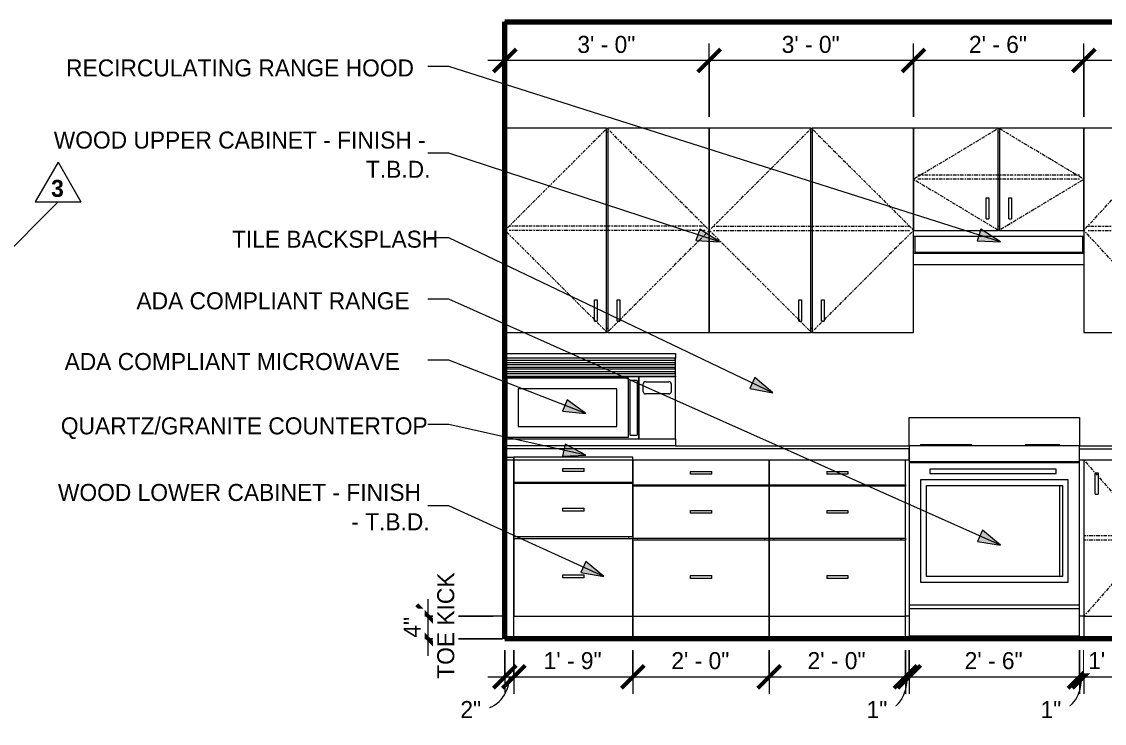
# Model space of a CAD drawing. Header units: inches. Extents: x 2071 to 4741, y -19 to 12114.
# Drawn here: x 3674.8 to 3865.5, y -14.9 to 108.8 of the extents above; entities that cross this region are included whole.
import ezdxf

# ---------------------------------------------------------------- set-up
doc = ezdxf.new("R2010")
doc.units = ezdxf.units.IN
doc.header["$MEASUREMENT"] = 0
doc.linetypes.add('Center', pattern=[1.25, 0.25, -0.1875, 0.625, -0.1875])
for name, color, linetype, lineweight in [('0-6', 130, 'Continuous', 5), ('A-ANNO-DIMS', 211, 'Continuous', 9), ('A-ANNO-DIMS-32', 211, 'Continuous', 9), ('A-FLOR-1', 7, 'Continuous', 70), ('A-FLOR-MCUT-1', 250, 'Continuous', 18), ('A-WALL', 113, 'Continuous', 18), ('A-WALL-1', 7, 'Continuous', 70), ('A-WALL-2', 250, 'Continuous', 18), ('A-WALL-4', 113, 'Continuous', 9), ('G-ANNO-REVC-IDEN', 71, 'Continuous', 20), ('G-ANNO-REVC-IDEN-1', 71, 'Continuous', 9), ('G-ANNO-TEXT', 231, 'Continuous', 9), ('Q-CASE', 31, 'Continuous', 9), ('Q-CASE-1', 31, 'Center', 9), ('Q-SPCQ', 91, 'Continuous', 9)]:
    doc.layers.add(name, color=color, linetype=linetype, lineweight=lineweight)
doc.styles.add('Century Gothic', font='ufonts.com_century-gothic.ttf', dxfattribs={"height": 3})
doc.styles.add('Century Gothic_B', font='GOTHICB.TTF', dxfattribs={"height": 3})
doc.dimstyles.new('OD_1__HACK_2', dxfattribs={"dimscale": 12, "dimtxt": 3.132505, "dimasz": 0.333333, "dimexe": 0.25, "dimexo": 0.166667, "dimgap": 0.041667, "dimtad": 1, "dimdec": 0, "dimzin": 3, "dimdsep": 46, "dimlunit": 4, "dimtxsty": 'Century Gothic', "dimblk1": 'OBLIQUE', "dimblk2": 'OBLIQUE', "dimsah": 1, "dimcen": 0.09, "dimdle": 0.25, "dimazin": 0, "dimtfac": 1, "dimtdec": 4, "dimtix": 1, "dimtmove": 0, "dimatfit": 3, "dimfxl": 1, "dimtvp": 1, "dimtfill": 1, "dimfrac": 2, "dimtolj": 1, "dimtzin": 0, "dimarcsym": 2})
doc.dimstyles.new('OD_1__HACK_2_1', dxfattribs={"dimscale": 12, "dimtxt": 3.132505, "dimasz": 0.333333, "dimexe": 0.25, "dimexo": 0.166667, "dimgap": 0.041667, "dimtad": 1, "dimdec": 0, "dimzin": 3, "dimdsep": 46, "dimlunit": 4, "dimtxsty": 'Century Gothic', "dimblk1": 'OBLIQUE', "dimblk2": 'OBLIQUE', "dimsah": 1, "dimcen": 0.09, "dimdle": 0.25, "dimazin": 0, "dimtfac": 1, "dimtdec": 4, "dimtix": 1, "dimtmove": 1, "dimatfit": 3, "dimfxl": 1, "dimtvp": 1, "dimtfill": 1, "dimfrac": 2, "dimtolj": 1, "dimtzin": 0, "dimarcsym": 2})

# ---------------------------------------------------------------- blocks, each defined once
blk = doc.blocks.new('CTR - 1st Phase - Shell_rvt-6-1ST FLOOR - 2BD - ADA TYPE A - KITCHEN')
at = {"layer": 'A-FLOR-1'}
for p, q in [((2105.45, 108.75), (2276.64, 108.75)), ((2276.64, 0), (2105.45, 0))]:
    blk.add_line(p, q, dxfattribs=at)
at = {"layer": 'A-FLOR-MCUT-1'}
for p, q in [((2105.45, 108.79), (2105.45, 108.75)), ((2105.45, 0), (2105.39, 0))]:
    blk.add_line(p, q, dxfattribs=at)
at = {"layer": 'A-WALL-1'}
blk.add_line((2105.45, 0), (2105.45, 108.75), dxfattribs=at)
at = {"layer": 'A-WALL-2'}
for p, q in [((2105.45, 108.75), (2105.45, 108.79)), ((2105.39, 0), (2105.45, 0))]:
    blk.add_line(p, q, dxfattribs=at)
blk = doc.blocks.new('Basic Wall _ INT - W4BØF - _5_8 GYP - 2X4 WOOD_BATT_ - 5_8 GYP_ - ___-2690300-1ST FLOOR - 2BD - ADA TYPE A - KITCHEN')
at = {"layer": 'A-WALL'}
for p, q in [((2176.69, 4), (2176, 4)), ((2207.45, 4), (2206.69, 4)), ((2240.7, 4), (2240.45, 4)), ((2276.47, 4), (2276.45, 4)), ((2176.69, 0.11), (2176, 0.11)), ((2207.45, 0.11), (2206.69, 0.11)), ((2240.7, 0.11), (2240.45, 0.11)), ((2276.51, 0.11), (2276.45, 0.11))]:
    blk.add_line(p, q, dxfattribs=at)
blk = doc.blocks.new('Base Cabinet Single Door and Shelf - Base Cabinet Single Door and Shelf 12_ ADA-2557421-1ST FLOOR - 2BD - ADA TYPE A - KITCHEN')
at = {"layer": 'Q-CASE'}
for p, q in [((2207.45, 31.5), (2207.45, 4)), ((2219.45, 31.5), (2207.45, 31.5)), ((2219.45, 4), (2219.45, 31.5)), ((2209.46, 29.25), (2209.95, 29.25)), ((2209.46, 25.5), (2209.46, 29.25)), ((2209.95, 29.25), (2209.95, 25.5)), ((2209.46, 25.5), (2209.95, 25.5)), ((2207.45, 4), (2219.45, 4)), ((2207.45, 4), (2207.45, 0)), ((2219.45, 0), (2219.45, 4))]:
    blk.add_line(p, q, dxfattribs=at)
at = {"layer": 'Q-CASE-1'}
for p, q in [((2207.45, 31.5), (2219.45, 17.75)), ((2219.45, 18.12), (2207.45, 18.12)), ((2219.45, 17.75), (2207.45, 4)), ((2219.45, 17.37), (2207.45, 17.37))]:
    blk.add_line(p, q, dxfattribs=at)
blk = doc.blocks.new('Base Cabinet 3 Drawer 230 - Base Cabinet 3 Drawer 230 24_ ADA-2554997-1ST FLOOR - 2BD - ADA TYPE A - KITCHEN')
at = {"layer": 'Q-CASE'}
for p, q in [((2152, 31.5), (2152, 27.12)), ((2176, 31.5), (2152, 31.5)), ((2176, 27.12), (2176, 31.5)), ((2162.13, 29.5), (2165.88, 29.5)), ((2162.13, 29.5), (2162.13, 29)), ((2165.88, 29), (2162.13, 29)), ((2165.88, 29.5), (2165.88, 29)), ((2152, 27.12), (2176, 27.12)), ((2152, 26.87), (2152, 27.12)), ((2152, 26.87), (2152, 17.75)), ((2176, 26.87), (2152, 26.87)), ((2152.75, 27.12), (2152.75, 26.87)), ((2175.25, 26.87), (2175.25, 27.12)), ((2176, 27.12), (2176, 26.87)), ((2176, 17.75), (2176, 26.87)), ((2162.13, 22.63), (2165.88, 22.63)), ((2162.13, 22.63), (2162.13, 22.12)), ((2165.88, 22.12), (2162.13, 22.12)), ((2165.88, 22.63), (2165.88, 22.12)), ((2152, 17.75), (2176, 17.75)), ((2152, 17.37), (2152, 17.75)), ((2152, 17.37), (2152, 4)), ((2176, 17.37), (2152, 17.37)), ((2152.75, 17.75), (2152.75, 17.37)), ((2175.25, 17.37), (2175.25, 17.75)), ((2176, 17.75), (2176, 17.37)), ((2176, 4), (2176, 17.37)), ((2162.13, 11.13), (2165.88, 11.13)), ((2162.13, 11.13), (2162.13, 10.62)), ((2165.88, 10.62), (2162.13, 10.62)), ((2165.88, 11.13), (2165.88, 10.62)), ((2152, 4), (2176, 4)), ((2152, 4), (2152, 0)), ((2176, 0), (2176, 4))]:
    blk.add_line(p, q, dxfattribs=at)
blk = doc.blocks.new('Base Cabinet 3 Drawer 230 - Base Cabinet 3 Drawer 230 21_ ADA-2572064-1ST FLOOR - 2BD - ADA TYPE A - KITCHEN')
at = {"layer": 'Q-CASE'}
for p, q in [((2128, 32), (2107, 32)), ((2107, 32), (2107, 27.62)), ((2128, 27.62), (2128, 32)), ((2115.63, 30), (2119.38, 30)), ((2115.63, 29.5), (2115.63, 30)), ((2119.38, 29.5), (2115.63, 29.5)), ((2119.38, 29.5), (2119.38, 30)), ((2107, 27.62), (2128, 27.62)), ((2128, 27.37), (2107, 27.37)), ((2107, 27.37), (2107, 18)), ((2107.75, 27.62), (2107.75, 27.37)), ((2127.25, 27.37), (2127.25, 27.62)), ((2128, 18), (2128, 27.37)), ((2115.63, 23), (2119.38, 23)), ((2115.63, 22.5), (2115.63, 23)), ((2119.38, 22.5), (2119.38, 23)), ((2119.38, 22.5), (2115.63, 22.5)), ((2107, 18), (2128, 18)), ((2128, 17.62), (2107, 17.62)), ((2107, 17.62), (2107, 4)), ((2107.75, 18), (2107.75, 17.62)), ((2127.25, 17.62), (2127.25, 18)), ((2128, 17.75), (2128, 17.62)), ((2128, 4), (2128, 17.62)), ((2115.63, 11.25), (2119.38, 11.25)), ((2115.63, 10.75), (2115.63, 11.25)), ((2119.38, 10.75), (2115.63, 10.75)), ((2119.38, 10.75), (2119.38, 11.25)), ((2107, 4), (2128, 4)), ((2128, 0), (2128, 4))]:
    blk.add_line(p, q, dxfattribs=at)
blk = doc.blocks.new('Base Cabinet 3 Drawer 230 - Base Cabinet 3 Drawer 230 24_ ADA-2554967-1ST FLOOR - 2BD - ADA TYPE A - KITCHEN')
at = {"layer": 'Q-CASE'}
for p, q in [((2152, 31.5), (2128, 31.5)), ((2128, 31.5), (2128, 27.12)), ((2152, 27.12), (2152, 31.5)), ((2138.13, 29.5), (2141.88, 29.5)), ((2138.13, 29), (2138.13, 29.5)), ((2141.88, 29), (2138.13, 29)), ((2141.88, 29), (2141.88, 29.5)), ((2128, 27.12), (2152, 27.12)), ((2152, 26.87), (2128, 26.87)), ((2128, 26.87), (2128, 17.75)), ((2128.75, 27.12), (2128.75, 26.87)), ((2151.25, 26.87), (2151.25, 27.12)), ((2152, 27.12), (2152, 26.87)), ((2152, 17.75), (2152, 26.87)), ((2138.13, 22.63), (2141.88, 22.63)), ((2138.13, 22.12), (2138.13, 22.63)), ((2141.88, 22.12), (2138.13, 22.12)), ((2141.88, 22.12), (2141.88, 22.63)), ((2128, 17.75), (2152, 17.75)), ((2128, 17.62), (2128, 17.75)), ((2152, 17.37), (2128, 17.37)), ((2128, 17.37), (2128, 4)), ((2128.75, 17.75), (2128.75, 17.37)), ((2151.25, 17.37), (2151.25, 17.75)), ((2152, 17.75), (2152, 17.37)), ((2152, 4), (2152, 17.37)), ((2138.13, 11.13), (2141.88, 11.13)), ((2138.13, 10.62), (2138.13, 11.13)), ((2141.88, 10.62), (2138.13, 10.62)), ((2141.88, 10.62), (2141.88, 11.13)), ((2128, 4), (2152, 4)), ((2128, 4), (2128, 0)), ((2152, 0), (2152, 4))]:
    blk.add_line(p, q, dxfattribs=at)
blk = doc.blocks.new('300 Series Wall Hung Cabinet_302 - 18_ X 30_-2322259-1ST FLOOR - 2BD - ADA TYPE A - KITCHEN')
at = {"layer": 'Q-CASE'}
for p, q in [((2192.32, 90), (2177.45, 90)), ((2177.45, 90), (2177.45, 72)), ((2192.32, 72), (2192.32, 90)), ((2192.32, 90), (2192.57, 90)), ((2207.45, 90), (2192.57, 90)), ((2192.57, 90), (2192.57, 72)), ((2207.45, 72), (2207.45, 90)), ((2192.57, 89.25), (2192.32, 89.25)), ((2190.21, 77.75), (2190.7, 77.75)), ((2190.21, 74), (2190.21, 77.75)), ((2190.7, 77.75), (2190.7, 74)), ((2194.21, 77.75), (2194.7, 77.75)), ((2194.21, 74), (2194.21, 77.75)), ((2194.7, 77.75), (2194.7, 74)), ((2190.21, 74), (2190.7, 74)), ((2192.32, 72.75), (2192.57, 72.75)), ((2194.21, 74), (2194.7, 74)), ((2177.45, 72), (2192.32, 72)), ((2192.57, 72), (2192.32, 72)), ((2192.57, 72), (2207.45, 72))]:
    blk.add_line(p, q, dxfattribs=at)
at = {"layer": 'Q-CASE-1'}
for p, q in [((2192.45, 90), (2177.45, 81)), ((2207.45, 81), (2192.45, 90)), ((2177.45, 81), (2192.45, 72)), ((2206.7, 81.75), (2178.2, 81.75)), ((2206.7, 81), (2178.2, 81)), ((2192.45, 72), (2207.45, 81))]:
    blk.add_line(p, q, dxfattribs=at)
blk = doc.blocks.new('300 Series Wall Hung Cabinet_302 - 33_ X 36_-2578343-1ST FLOOR - 2BD - ADA TYPE A - KITCHEN')
at = {"layer": 'Q-CASE'}
for p, q in [((2207.45, 90), (2207.45, 70.5)), ((2223.82, 90), (2207.45, 90)), ((2223.82, 54), (2223.82, 90)), ((2223.82, 90), (2224.07, 90)), ((2224.07, 90), (2224.07, 54)), ((2240.45, 90), (2224.07, 90)), ((2240.45, 54), (2240.45, 90)), ((2224.07, 89.25), (2223.82, 89.25)), ((2207.45, 66), (2207.45, 54)), ((2221.7, 59.75), (2222.19, 59.75)), ((2221.7, 56), (2221.7, 59.75)), ((2222.19, 59.75), (2222.19, 56)), ((2225.7, 59.75), (2226.19, 59.75)), ((2225.7, 56), (2225.7, 59.75)), ((2226.19, 59.75), (2226.19, 56)), ((2221.7, 56), (2222.19, 56)), ((2225.7, 56), (2226.19, 56)), ((2207.45, 54), (2223.82, 54)), ((2223.82, 54.75), (2224.07, 54.75)), ((2224.07, 54), (2223.82, 54)), ((2224.07, 54), (2240.45, 54))]:
    blk.add_line(p, q, dxfattribs=at)
at = {"layer": 'Q-CASE-1'}
for p, q in [((2207.45, 72), (2223.95, 90)), ((2223.95, 90), (2240.45, 72)), ((2208.2, 72.75), (2239.7, 72.75)), ((2223.95, 54), (2207.45, 72)), ((2208.2, 72), (2239.7, 72)), ((2240.45, 72), (2223.95, 54))]:
    blk.add_line(p, q, dxfattribs=at)
blk = doc.blocks.new('300 Series Wall Hung Cabinet_302 - 36_ x 36_-2578270-1ST FLOOR - 2BD - ADA TYPE A - KITCHEN')
at = {"layer": 'Q-CASE'}
for p, q in [((2123.32, 90), (2105.45, 90)), ((2123.32, 54), (2123.32, 90)), ((2123.32, 90), (2123.57, 90)), ((2141.45, 90), (2123.57, 90)), ((2123.57, 90), (2123.57, 54)), ((2141.45, 54), (2141.45, 90)), ((2123.57, 89.25), (2123.32, 89.25)), ((2121.21, 59.75), (2121.7, 59.75)), ((2121.21, 56), (2121.21, 59.75)), ((2121.7, 59.75), (2121.7, 56)), ((2125.21, 59.75), (2125.7, 59.75)), ((2125.21, 56), (2125.21, 59.75)), ((2125.7, 59.75), (2125.7, 56)), ((2121.21, 56), (2121.7, 56)), ((2125.21, 56), (2125.7, 56)), ((2105.45, 54), (2123.32, 54)), ((2123.32, 54.75), (2123.57, 54.75)), ((2123.57, 54), (2123.32, 54)), ((2123.57, 54), (2141.45, 54))]:
    blk.add_line(p, q, dxfattribs=at)
at = {"layer": 'Q-CASE-1'}
for p, q in [((2123.45, 90), (2105.45, 72)), ((2141.45, 72), (2123.45, 90)), ((2140.7, 72.75), (2106.2, 72.75)), ((2105.45, 72), (2123.45, 54)), ((2140.7, 72), (2106.2, 72)), ((2123.45, 54), (2141.45, 72))]:
    blk.add_line(p, q, dxfattribs=at)
blk = doc.blocks.new('300 Series Wall Hung Cabinet_302 - 36_ x 36_-2578291-1ST FLOOR - 2BD - ADA TYPE A - KITCHEN')
at = {"layer": 'Q-CASE'}
for p, q in [((2141.45, 90), (2141.45, 54)), ((2159.32, 90), (2141.45, 90)), ((2159.32, 54), (2159.32, 90)), ((2159.32, 90), (2159.57, 90)), ((2159.57, 90), (2159.57, 54)), ((2177.45, 90), (2159.57, 90)), ((2177.45, 70.5), (2177.45, 90)), ((2159.57, 89.25), (2159.32, 89.25)), ((2177.45, 54), (2177.45, 66)), ((2157.2, 59.75), (2157.69, 59.75)), ((2157.2, 56), (2157.2, 59.75)), ((2157.69, 59.75), (2157.69, 56)), ((2161.2, 59.75), (2161.69, 59.75)), ((2161.2, 56), (2161.2, 59.75)), ((2161.69, 59.75), (2161.69, 56)), ((2157.2, 56), (2157.69, 56)), ((2161.2, 56), (2161.69, 56)), ((2141.45, 54), (2159.32, 54)), ((2159.32, 54.75), (2159.57, 54.75)), ((2159.57, 54), (2159.32, 54)), ((2159.57, 54), (2177.45, 54))]:
    blk.add_line(p, q, dxfattribs=at)
at = {"layer": 'Q-CASE-1'}
for p, q in [((2141.45, 72), (2159.45, 90)), ((2159.45, 90), (2177.45, 72)), ((2142.2, 72.75), (2176.7, 72.75)), ((2159.45, 54), (2141.45, 72)), ((2142.2, 72), (2176.7, 72)), ((2177.45, 72), (2159.45, 54))]:
    blk.add_line(p, q, dxfattribs=at)
blk = doc.blocks.new('30quot_MicrowaveVentADA_11166 - 70cm miele oven-2822873-1ST FLOOR - 2BD - ADA TYPE A - KITCHEN')
at = {"layer": 'Q-CASE'}
for p, q in [((2105.63, 49.47), (2105.63, 50.26)), ((2105.63, 50.26), (2135.52, 50.26)), ((2135.52, 50.26), (2135.52, 49.47)), ((2105.75, 49.47), (2105.63, 49.47)), ((2105.63, 49.47), (2105.63, 46.32)), ((2105.75, 49.08), (2105.75, 49.47)), ((2135.4, 49.47), (2105.75, 49.47)), ((2135.4, 49.08), (2105.75, 49.08)), ((2105.75, 48.29), (2105.75, 48.69)), ((2105.75, 48.69), (2135.4, 48.69)), ((2135.4, 48.29), (2105.75, 48.29)), ((2105.75, 47.5), (2105.75, 47.9)), ((2105.75, 47.9), (2135.4, 47.9)), ((2135.52, 49.47), (2135.4, 49.47)), ((2135.4, 49.47), (2135.4, 49.08)), ((2135.4, 48.69), (2135.4, 48.29)), ((2135.4, 47.9), (2135.4, 47.5)), ((2135.52, 46.32), (2135.52, 49.47)), ((2105.63, 46.32), (2135.52, 46.32)), ((2105.63, 46.2), (2105.63, 46.32)), ((2129.02, 46.2), (2105.63, 46.2)), ((2105.63, 46.2), (2105.63, 35.26)), ((2135.4, 47.5), (2105.75, 47.5)), ((2105.75, 46.72), (2105.75, 47.11)), ((2105.75, 47.11), (2135.4, 47.11)), ((2135.4, 46.72), (2105.75, 46.72)), ((2105.83, 35.46), (2105.83, 46.01)), ((2105.83, 46.01), (2127.13, 46.01)), ((2127.13, 46.01), (2127.13, 35.46)), ((2129.02, 35.26), (2129.02, 46.2)), ((2135.52, 46.2), (2129.02, 46.2)), ((2129.02, 46.2), (2129.02, 35.26)), ((2135.4, 47.11), (2135.4, 46.72)), ((2135.52, 46.32), (2135.52, 46.2)), ((2135.52, 35.26), (2135.52, 46.2)), ((2125.16, 44.04), (2107.8, 44.04)), ((2107.8, 44.04), (2107.8, 37.43)), ((2125.16, 44.04), (2107.8, 44.04)), ((2107.8, 44.04), (2107.8, 37.43)), ((2125.16, 37.43), (2125.16, 44.04)), ((2125.16, 37.43), (2125.16, 44.04)), ((2127.52, 35.91), (2127.52, 45.51)), ((2128.72, 45.51), (2127.52, 45.51)), ((2128.72, 45.51), (2128.72, 35.91)), ((2129.81, 43.55), (2129.81, 44.93)), ((2130.2, 45.32), (2134.34, 45.32)), ((2134.73, 44.93), (2134.73, 43.55)), ((2134.34, 43.15), (2130.2, 43.15)), ((2107.8, 37.43), (2125.16, 37.43)), ((2107.8, 37.43), (2125.16, 37.43)), ((2105.63, 35.26), (2129.02, 35.26)), ((2105.63, 34), (2105.63, 35.26)), ((2127.13, 35.46), (2105.83, 35.46)), ((2127.52, 35.91), (2128.72, 35.91)), ((2129.02, 35.26), (2135.52, 35.26)), ((2135.52, 35.26), (2135.52, 34)), ((2135.52, 34), (2105.63, 34))]:
    blk.add_line(p, q, dxfattribs=at)
for centre, start, end in [((2130.2, 44.93), 90, 180), ((2134.34, 44.93), 0, 90), ((2130.2, 43.55), 180, 270), ((2134.34, 43.55), 270, 0)]:
    blk.add_arc(centre, 0.394, start, end, dxfattribs=at)
blk = doc.blocks.new('Range_Hood_386 - 30_ Wide-2577799-1ST FLOOR - 2BD - ADA TYPE A - KITCHEN')
at = {"layer": 'Q-SPCQ'}
for p, q in [((2177.45, 71), (2177.7, 71)), ((2177.7, 71), (2207.2, 71)), ((2177.7, 68.12), (2177.7, 71)), ((2207.2, 71), (2207.45, 71)), ((2207.2, 71), (2207.2, 68.12)), ((2177.45, 68), (2177.45, 70.5)), ((2207.45, 70.5), (2207.45, 68)), ((2177.45, 66), (2177.45, 68)), ((2177.45, 68), (2207.45, 68)), ((2207.2, 68.12), (2177.7, 68.12)), ((2207.45, 68), (2207.45, 66)), ((2177.45, 66), (2207.45, 66))]:
    blk.add_line(p, q, dxfattribs=at)
blk = doc.blocks.new('Cabinet Filler27 - Cabinet Filler-2765325-1ST FLOOR - 2BD - ADA TYPE A - KITCHEN')
at = {"layer": 'A-WALL'}
for p in [(2105.45, 32), (2107, 0)]:
    blk.add_line(p, (2107, 32), dxfattribs=at)
blk = doc.blocks.new('Revision Tag - Revision Tag-3214722-1ST FLOOR - 2BD - ADA TYPE A - BATH THROUGH LAV')
at = {"layer": 'G-ANNO-REVC-IDEN'}
for p, q in [((2631.31, 84.03), (2627.27, 77.03)), ((2631.31, 84.03), (2635.35, 77.03)), ((2627.27, 77.03), (2635.35, 77.03))]:
    blk.add_line(p, q, dxfattribs=at)
blk = doc.blocks.new('DIMBLOCK80-1ST FLOOR - 2BD - ADA TYPE A - KITCHEN')
at = {"layer": 'A-ANNO-DIMS-32'}
for p, q in [((3861.94, 92), (3861.94, 104.93)), ((3894.94, 92), (3894.94, 104.93)), ((3894.94, 101.93), (3861.94, 101.93)), ((3861.94, 101.93), (3861.94, 92)), ((3894.94, 101.93), (3894.94, 92))]:
    blk.add_line(p, q, dxfattribs=at)
at = {"layer": 'A-ANNO-DIMS-32', "lineweight": 50}
for p, q in [((3861.94, 101.93), (3863.94, 103.93)), ((3894.94, 101.93), (3896.94, 103.93)), ((3861.94, 101.93), (3859.94, 99.93)), ((3894.94, 101.93), (3892.94, 99.93))]:
    blk.add_line(p, q, dxfattribs=at)
at = {"layer": 'A-ANNO-DIMS-32', "color": 0, "insert": (3873.19, 106.28), "char_height": 3, "width": 12.5897, "attachment_point": 1, "line_spacing_factor": 0.984502, "style": 'Century Gothic', "bg_fill": 3, "box_fill_scale": 1.25, "bg_fill_color": 256, "bg_fill_true_color": 13158600, "bg_fill_transparency": 0}
blk.add_mtext('2\' - 9"', dxfattribs=at)
blk = doc.blocks.new('_Oblique')
at = {"color": 0, "linetype": 'ByBlock', "lineweight": -2}
blk.add_line((-0.5, -0.5), (0.5, 0.5), dxfattribs=at)
blk = doc.blocks.new('DIMBLOCK81-1ST FLOOR - 2BD - ADA TYPE A - KITCHEN')
at = {"layer": 'A-ANNO-DIMS-32'}
for p, q in [((3831.94, 92), (3831.94, 104.93)), ((3861.94, 92), (3861.94, 104.93)), ((3861.94, 101.93), (3831.94, 101.93)), ((3831.94, 101.93), (3831.94, 92)), ((3861.94, 101.93), (3861.94, 92))]:
    blk.add_line(p, q, dxfattribs=at)
at = {"layer": 'A-ANNO-DIMS-32', "lineweight": 50}
for p, q in [((3831.94, 101.93), (3833.94, 103.93)), ((3861.94, 101.93), (3863.94, 103.93)), ((3831.94, 101.93), (3829.94, 99.93)), ((3861.94, 101.93), (3859.94, 99.93))]:
    blk.add_line(p, q, dxfattribs=at)
at = {"layer": 'A-ANNO-DIMS-32', "color": 0, "insert": (3841.69, 106.28), "char_height": 3, "width": 12.5897, "attachment_point": 1, "line_spacing_factor": 0.984502, "style": 'Century Gothic', "bg_fill": 3, "box_fill_scale": 1.25, "bg_fill_color": 256, "bg_fill_true_color": 13158600, "bg_fill_transparency": 0}
blk.add_mtext('2\' - 6"', dxfattribs=at)
blk = doc.blocks.new('DIMBLOCK82-1ST FLOOR - 2BD - ADA TYPE A - KITCHEN')
at = {"layer": 'A-ANNO-DIMS-32'}
for p, q in [((3795.94, 92), (3795.94, 104.93)), ((3831.94, 92), (3831.94, 104.93)), ((3831.94, 101.93), (3795.94, 101.93)), ((3795.94, 101.93), (3795.94, 92)), ((3831.94, 101.93), (3831.94, 92))]:
    blk.add_line(p, q, dxfattribs=at)
at = {"layer": 'A-ANNO-DIMS-32', "lineweight": 50}
for p, q in [((3795.94, 101.93), (3797.94, 103.93)), ((3831.94, 101.93), (3833.94, 103.93)), ((3795.94, 101.93), (3793.94, 99.93)), ((3831.94, 101.93), (3829.94, 99.93))]:
    blk.add_line(p, q, dxfattribs=at)
at = {"layer": 'A-ANNO-DIMS-32', "color": 0, "insert": (3808.69, 106.28), "char_height": 3, "width": 12.5897, "attachment_point": 1, "line_spacing_factor": 0.984502, "style": 'Century Gothic', "bg_fill": 3, "box_fill_scale": 1.25, "bg_fill_color": 256, "bg_fill_true_color": 13158600, "bg_fill_transparency": 0}
blk.add_mtext('3\' - 0"', dxfattribs=at)
blk = doc.blocks.new('DIMBLOCK83-1ST FLOOR - 2BD - ADA TYPE A - KITCHEN')
at = {"layer": 'A-ANNO-DIMS-32'}
for p, q in [((3759.94, 101.11), (3759.94, 104.93)), ((3795.94, 92), (3795.94, 104.93)), ((3795.94, 101.93), (3756.94, 101.93)), ((3759.94, 101.93), (3759.94, 101.11)), ((3795.94, 101.93), (3795.94, 92))]:
    blk.add_line(p, q, dxfattribs=at)
at = {"layer": 'A-ANNO-DIMS-32', "lineweight": 50}
for p, q in [((3759.94, 101.93), (3761.94, 103.93)), ((3795.94, 101.93), (3797.94, 103.93)), ((3759.94, 101.93), (3757.94, 99.93)), ((3795.94, 101.93), (3793.94, 99.93))]:
    blk.add_line(p, q, dxfattribs=at)
at = {"layer": 'A-ANNO-DIMS-32', "color": 0, "insert": (3772.69, 106.28), "char_height": 3, "width": 12.5897, "attachment_point": 1, "line_spacing_factor": 0.984502, "style": 'Century Gothic', "bg_fill": 3, "box_fill_scale": 1.25, "bg_fill_color": 256, "bg_fill_true_color": 13158600, "bg_fill_transparency": 0}
blk.add_mtext('3\' - 0"', dxfattribs=at)
blk = doc.blocks.new('DIMBLOCK88-1ST FLOOR - 2BD - ADA TYPE A - KITCHEN')
at = {"layer": 'A-ANNO-DIMS-32', "lineweight": 50}
for p, q in [((3746.42, 4), (3744.42, 6)), ((3746.42, 4), (3748.42, 2)), ((3746.42, 0), (3744.42, 2)), ((3746.42, 0), (3748.42, -2))]:
    blk.add_line(p, q, dxfattribs=at)
at = {"layer": 'A-ANNO-DIMS-32'}
for p, q in [((3746.42, -3), (3746.42, 7)), ((3759.49, 4), (3743.42, 4)), ((3746.42, 4), (3757.88, 4)), ((3759.49, 0), (3743.42, 0)), ((3746.42, 0), (3759.49, 0))]:
    blk.add_line(p, q, dxfattribs=at)
at = {"layer": 'A-ANNO-DIMS-32', "color": 0, "char_height": 3, "attachment_point": 1, "rotation": 90, "line_spacing_factor": 0.984502, "style": 'Century Gothic', "bg_fill": 3, "box_fill_scale": 1.25, "bg_fill_color": 256, "bg_fill_true_color": 13158600, "bg_fill_transparency": 0}
for s, insert, width in [('TOE KICK', (3748, -7.05), 21.7187), ('4"', (3742.07, 0.19), 4.3557)]:
    blk.add_mtext(s, dxfattribs=dict(at, insert=insert, width=width))
blk = doc.blocks.new('DIMBLOCK89-1ST FLOOR - 2BD - ADA TYPE A - KITCHEN')
at = {"layer": 'A-ANNO-DIMS-32'}
for p, q in [((3759.94, -2), (3759.94, -9.71)), ((3759.94, -6.71), (3759.94, -2)), ((3761.49, -2), (3761.49, -9.71)), ((3761.49, -6.71), (3761.49, -2)), ((3756.94, -6.71), (3761.49, -6.71))]:
    blk.add_line(p, q, dxfattribs=at)
at = {"layer": 'A-ANNO-DIMS-32', "lineweight": 50}
for p, q in [((3759.94, -6.71), (3761.94, -4.71)), ((3761.49, -6.71), (3763.49, -4.71)), ((3759.94, -6.71), (3757.94, -8.71)), ((3761.49, -6.71), (3759.49, -8.71))]:
    blk.add_line(p, q, dxfattribs=at)
at = {"layer": 'A-ANNO-DIMS-32'}
blk.add_ellipse((3755.71, -6.71), major_axis=(0, 5.66), ratio=0.884655, start_param=3.141593, end_param=4.712389, dxfattribs=at)
at = {"layer": 'A-ANNO-DIMS-32', "color": 0, "insert": (3752.08, -10.98), "char_height": 3, "width": 4.3557, "attachment_point": 1, "line_spacing_factor": 0.984502, "style": 'Century Gothic', "bg_fill": 3, "box_fill_scale": 1.25, "bg_fill_color": 256, "bg_fill_true_color": 13158600, "bg_fill_transparency": 0}
blk.add_mtext('2"', dxfattribs=at)
blk = doc.blocks.new('DIMBLOCK90-1ST FLOOR - 2BD - ADA TYPE A - KITCHEN')
at = {"layer": 'A-ANNO-DIMS-32'}
for p, q in [((3761.49, -2), (3761.49, -9.71)), ((3761.49, -6.71), (3761.49, -2)), ((3782.49, -2), (3782.49, -9.71)), ((3782.49, -6.71), (3782.49, -2)), ((3761.49, -6.71), (3782.49, -6.71))]:
    blk.add_line(p, q, dxfattribs=at)
at = {"layer": 'A-ANNO-DIMS-32', "lineweight": 50}
for p, q in [((3761.49, -6.71), (3763.49, -4.71)), ((3782.49, -6.71), (3784.49, -4.71)), ((3761.49, -6.71), (3759.49, -8.71)), ((3782.49, -6.71), (3780.49, -8.71))]:
    blk.add_line(p, q, dxfattribs=at)
at = {"layer": 'A-ANNO-DIMS-32', "color": 0, "insert": (3766.75, -2.36), "char_height": 3, "width": 12.5897, "attachment_point": 1, "line_spacing_factor": 0.984502, "style": 'Century Gothic', "bg_fill": 3, "box_fill_scale": 1.25, "bg_fill_color": 256, "bg_fill_true_color": 13158600, "bg_fill_transparency": 0}
blk.add_mtext('1\' - 9"', dxfattribs=at)
blk = doc.blocks.new('DIMBLOCK91-1ST FLOOR - 2BD - ADA TYPE A - KITCHEN')
at = {"layer": 'A-ANNO-DIMS-32'}
for p, q in [((3782.49, -2), (3782.49, -9.71)), ((3782.49, -6.71), (3782.49, -2)), ((3806.49, -2), (3806.49, -9.71)), ((3806.49, -6.71), (3806.49, -2)), ((3782.49, -6.71), (3806.49, -6.71))]:
    blk.add_line(p, q, dxfattribs=at)
at = {"layer": 'A-ANNO-DIMS-32', "lineweight": 50}
for p, q in [((3782.49, -6.71), (3784.49, -4.71)), ((3806.49, -6.71), (3808.49, -4.71)), ((3782.49, -6.71), (3780.49, -8.71)), ((3806.49, -6.71), (3804.49, -8.71))]:
    blk.add_line(p, q, dxfattribs=at)
at = {"layer": 'A-ANNO-DIMS-32', "color": 0, "insert": (3789.25, -2.36), "char_height": 3, "width": 12.5897, "attachment_point": 1, "line_spacing_factor": 0.984502, "style": 'Century Gothic', "bg_fill": 3, "box_fill_scale": 1.25, "bg_fill_color": 256, "bg_fill_true_color": 13158600, "bg_fill_transparency": 0}
blk.add_mtext('2\' - 0"', dxfattribs=at)
blk = doc.blocks.new('DIMBLOCK92-1ST FLOOR - 2BD - ADA TYPE A - KITCHEN')
at = {"layer": 'A-ANNO-DIMS-32'}
for p, q in [((3806.49, -2), (3806.49, -9.71)), ((3806.49, -6.71), (3806.49, -2)), ((3830.49, -2), (3830.49, -9.71)), ((3830.49, -6.71), (3830.49, -2)), ((3806.49, -6.71), (3830.49, -6.71))]:
    blk.add_line(p, q, dxfattribs=at)
at = {"layer": 'A-ANNO-DIMS-32', "lineweight": 50}
for p, q in [((3806.49, -6.71), (3808.49, -4.71)), ((3830.49, -6.71), (3832.49, -4.71)), ((3806.49, -6.71), (3804.49, -8.71)), ((3830.49, -6.71), (3828.49, -8.71))]:
    blk.add_line(p, q, dxfattribs=at)
at = {"layer": 'A-ANNO-DIMS-32', "color": 0, "insert": (3813.25, -2.36), "char_height": 3, "width": 12.5897, "attachment_point": 1, "line_spacing_factor": 0.984502, "style": 'Century Gothic', "bg_fill": 3, "box_fill_scale": 1.25, "bg_fill_color": 256, "bg_fill_true_color": 13158600, "bg_fill_transparency": 0}
blk.add_mtext('2\' - 0"', dxfattribs=at)
blk = doc.blocks.new('DIMBLOCK93-1ST FLOOR - 2BD - ADA TYPE A - KITCHEN')
at = {"layer": 'A-ANNO-DIMS-32'}
for p, q in [((3830.49, -2), (3830.49, -9.71)), ((3830.49, -6.71), (3830.49, -2)), ((3831.18, -2), (3831.18, -9.71)), ((3831.18, -6.71), (3831.18, -2)), ((3830.49, -6.71), (3831.18, -6.71))]:
    blk.add_line(p, q, dxfattribs=at)
at = {"layer": 'A-ANNO-DIMS-32', "lineweight": 50}
for p, q in [((3830.49, -6.71), (3832.49, -4.71)), ((3831.18, -6.71), (3833.18, -4.71)), ((3830.49, -6.71), (3828.49, -8.71)), ((3831.18, -6.71), (3829.18, -8.71))]:
    blk.add_line(p, q, dxfattribs=at)
at = {"layer": 'A-ANNO-DIMS-32'}
blk.add_ellipse((3827.28, -6.71), major_axis=(0, 5.66), ratio=0.627684, start_param=3.141593, end_param=4.712389, dxfattribs=at)
at = {"layer": 'A-ANNO-DIMS-32', "color": 0, "insert": (3823.65, -10.98), "char_height": 3, "width": 4.3557, "attachment_point": 1, "line_spacing_factor": 0.984502, "style": 'Century Gothic', "bg_fill": 3, "box_fill_scale": 1.25, "bg_fill_color": 256, "bg_fill_true_color": 13158600, "bg_fill_transparency": 0}
blk.add_mtext('1"', dxfattribs=at)
blk = doc.blocks.new('DIMBLOCK94-1ST FLOOR - 2BD - ADA TYPE A - KITCHEN')
at = {"layer": 'A-ANNO-DIMS-32'}
for p, q in [((3831.18, -2), (3831.18, -9.71)), ((3831.18, -6.71), (3831.18, -2)), ((3861.18, -2), (3861.18, -9.71)), ((3861.18, -6.71), (3861.18, -2)), ((3831.18, -6.71), (3861.18, -6.71))]:
    blk.add_line(p, q, dxfattribs=at)
at = {"layer": 'A-ANNO-DIMS-32', "lineweight": 50}
for p, q in [((3831.18, -6.71), (3833.18, -4.71)), ((3861.18, -6.71), (3863.18, -4.71)), ((3831.18, -6.71), (3829.18, -8.71)), ((3861.18, -6.71), (3859.18, -8.71))]:
    blk.add_line(p, q, dxfattribs=at)
at = {"layer": 'A-ANNO-DIMS-32', "color": 0, "insert": (3840.93, -2.36), "char_height": 3, "width": 12.5897, "attachment_point": 1, "line_spacing_factor": 0.984502, "style": 'Century Gothic', "bg_fill": 3, "box_fill_scale": 1.25, "bg_fill_color": 256, "bg_fill_true_color": 13158600, "bg_fill_transparency": 0}
blk.add_mtext('2\' - 6"', dxfattribs=at)
blk = doc.blocks.new('DIMBLOCK95-1ST FLOOR - 2BD - ADA TYPE A - KITCHEN')
at = {"layer": 'A-ANNO-DIMS-32'}
for p, q in [((3861.18, -2), (3861.18, -9.71)), ((3861.18, -6.71), (3861.18, -2)), ((3861.94, -2), (3861.94, -9.71)), ((3861.94, -6.71), (3861.94, -2)), ((3861.18, -6.71), (3861.94, -6.71))]:
    blk.add_line(p, q, dxfattribs=at)
at = {"layer": 'A-ANNO-DIMS-32', "lineweight": 50}
for p, q in [((3861.18, -6.71), (3863.18, -4.71)), ((3861.94, -6.71), (3863.94, -4.71)), ((3861.18, -6.71), (3859.18, -8.71)), ((3861.94, -6.71), (3859.94, -8.71))]:
    blk.add_line(p, q, dxfattribs=at)
at = {"layer": 'A-ANNO-DIMS-32'}
blk.add_ellipse((3857.93, -6.71), major_axis=(0, 5.66), ratio=0.640674, start_param=3.141593, end_param=4.712389, dxfattribs=at)
at = {"layer": 'A-ANNO-DIMS-32', "color": 0, "insert": (3854.3, -10.98), "char_height": 3, "width": 4.3557, "attachment_point": 1, "line_spacing_factor": 0.984502, "style": 'Century Gothic', "bg_fill": 3, "box_fill_scale": 1.25, "bg_fill_color": 256, "bg_fill_true_color": 13158600, "bg_fill_transparency": 0}
blk.add_mtext('1"', dxfattribs=at)
blk = doc.blocks.new('DIMBLOCK96-1ST FLOOR - 2BD - ADA TYPE A - KITCHEN')
at = {"layer": 'A-ANNO-DIMS-32'}
for p, q in [((3861.94, -2), (3861.94, -9.71)), ((3861.94, -6.71), (3861.94, -2)), ((3873.94, -2), (3873.94, -9.71)), ((3873.94, -6.71), (3873.94, -2)), ((3861.94, -6.71), (3873.94, -6.71))]:
    blk.add_line(p, q, dxfattribs=at)
at = {"layer": 'A-ANNO-DIMS-32', "lineweight": 50}
for p, q in [((3861.94, -6.71), (3863.94, -4.71)), ((3873.94, -6.71), (3875.94, -4.71)), ((3861.94, -6.71), (3859.94, -8.71)), ((3873.94, -6.71), (3871.94, -8.71))]:
    blk.add_line(p, q, dxfattribs=at)
at = {"layer": 'A-ANNO-DIMS-32', "color": 0, "insert": (3862.69, -2.36), "char_height": 3, "width": 12.5897, "attachment_point": 1, "line_spacing_factor": 0.984502, "style": 'Century Gothic', "bg_fill": 3, "box_fill_scale": 1.25, "bg_fill_color": 256, "bg_fill_true_color": 13158600, "bg_fill_transparency": 0}
blk.add_mtext('1\' - 0"', dxfattribs=at)

msp = doc.modelspace()

# ---------------------------------------------------------------- hatches: boundary and pattern name
at = {"layer": 'G-ANNO-TEXT'}
for points in [[(3797.72, 69.97), (3794.25, 72.23), (3793.58, 70.19)], [(3847.26, 69.97), (3843.78, 72.2), (3843.13, 70.16)], [(3807.14, 43.37), (3803.99, 46.06), (3803.07, 44.13)], [(3774.21, 39.68), (3770.87, 42.13), (3770.09, 40.13)], [(3774.21, 32.35), (3770.54, 34.28), (3770.07, 32.18)], [(3847.26, 16.51), (3844.05, 19.12), (3843.17, 17.16)], [(3777.37, 10.99), (3774.18, 13.63), (3773.29, 11.68)]]:
    msp.add_hatch(color=256, dxfattribs=at).paths.add_polyline_path(points, flags=0)

# ---------------------------------------------------------------- linework, layer by layer
at = {"layer": 'A-WALL'}
for p, q in [((3760.13, 54), (3760.13, 50.26)), ((3790.01, 34), (3831.18, 34)), ((3861.18, 34), (3895.19, 34))]:
    msp.add_line(p, q, dxfattribs=at)
at = {"layer": 'A-WALL-4'}
for p, q in [((3831.18, 33.5), (3759.94, 33.5)), ((3831.18, 31.5), (3831.18, 33.5)), ((3861.18, 33.5), (3895, 33.5)), ((3861.18, 31.5), (3861.18, 33.5)), ((3831.18, 31.5), (3759.94, 31.5)), ((3895, 31.5), (3861.18, 31.5))]:
    msp.add_line(p, q, dxfattribs=at)
at = {"layer": 'G-ANNO-REVC-IDEN'}
msp.add_line((3668.59, 64.36), (3681.2, 77.03), dxfattribs=at)
at = {"layer": 'G-ANNO-TEXT'}
for p, q in [((3750.05, 100.88), (3746.35, 100.88)), ((3847.26, 69.97), (3750.05, 100.88)), ((3750.05, 85.59), (3746.35, 85.59)), ((3797.72, 69.97), (3750.05, 85.59)), ((3750.05, 70.7), (3746.35, 70.7)), ((3807.14, 43.37), (3750.05, 70.7)), ((3794.25, 72.23), (3793.58, 70.19)), ((3797.72, 69.97), (3794.25, 72.23)), ((3843.78, 72.2), (3843.13, 70.16)), ((3847.26, 69.97), (3843.78, 72.2)), ((3793.58, 70.19), (3797.72, 69.97)), ((3843.13, 70.16), (3847.26, 69.97)), ((3750.05, 59.84), (3746.35, 59.84)), ((3847.26, 16.51), (3750.05, 59.84)), ((3750.05, 49.12), (3746.35, 49.12)), ((3774.21, 39.68), (3750.05, 49.12)), ((3803.99, 46.06), (3803.07, 44.13)), ((3807.14, 43.37), (3803.99, 46.06)), ((3803.07, 44.13), (3807.14, 43.37)), ((3770.87, 42.13), (3770.09, 40.13)), ((3774.21, 39.68), (3770.87, 42.13)), ((3770.09, 40.13), (3774.21, 39.68)), ((3750.05, 37.78), (3746.35, 37.78)), ((3774.21, 32.35), (3750.05, 37.78)), ((3770.54, 34.28), (3770.07, 32.18)), ((3774.21, 32.35), (3770.54, 34.28)), ((3770.07, 32.18), (3774.21, 32.35)), ((3750.05, 23.46), (3746.35, 23.46)), ((3777.37, 10.99), (3750.05, 23.46)), ((3844.05, 19.12), (3843.17, 17.16)), ((3847.26, 16.51), (3844.05, 19.12)), ((3843.17, 17.16), (3847.26, 16.51)), ((3774.18, 13.63), (3773.29, 11.68)), ((3777.37, 10.99), (3774.18, 13.63)), ((3773.29, 11.68), (3777.37, 10.99))]:
    msp.add_line(p, q, dxfattribs=at)
at = {"layer": 'Q-SPCQ'}
for p, q in [((3831.18, 34), (3831.18, 39)), ((3831.18, 39), (3861.18, 39)), ((3861.18, 39), (3861.18, 34)), ((3861.18, 34), (3831.18, 34)), ((3831.18, 34), (3831.18, 31.26)), ((3833.18, 34.25), (3833.18, 34)), ((3833.18, 34.25), (3834.16, 34.25)), ((3834.18, 34.25), (3834.18, 34)), ((3834.18, 34.25), (3841.18, 34.25)), ((3841.18, 34), (3841.18, 34.25)), ((3841.2, 34.25), (3842.18, 34.25)), ((3842.18, 34), (3842.18, 34.25)), ((3851.68, 34.25), (3851.68, 34)), ((3851.68, 34.25), (3857.68, 34.25)), ((3857.68, 34), (3857.68, 34.25)), ((3861.18, 31.26), (3861.18, 34)), ((3831.18, 31.26), (3861.18, 31.26)), ((3831.18, 31.26), (3831.18, 31.01)), ((3861.18, 31.01), (3831.18, 31.01)), ((3831.18, 31.01), (3831.18, 6)), ((3832.18, 31.01), (3832.18, 31.26)), ((3860.18, 31.26), (3860.18, 31.01)), ((3861.18, 31.01), (3861.18, 31.26)), ((3861.18, 6), (3861.18, 31.01)), ((3857.05, 29.9), (3834.79, 29.9)), ((3834.79, 29.9), (3834.79, 29.15)), ((3834.79, 29.15), (3857.05, 29.15)), ((3857.05, 29.15), (3857.05, 29.9)), ((3859.18, 28), (3833.18, 28)), ((3833.18, 28), (3833.18, 10)), ((3834.18, 11), (3834.18, 27)), ((3834.18, 27), (3858.18, 27)), ((3857.68, 11), (3857.68, 27)), ((3858.18, 27), (3858.18, 11)), ((3859.18, 10), (3859.18, 28)), ((3833.18, 10), (3859.18, 10)), ((3858.18, 11), (3834.18, 11)), ((3831.18, 6), (3861.18, 6)), ((3831.18, 6), (3831.18, 5.25)), ((3861.18, 5.25), (3861.18, 6)), ((3861.18, 5.25), (3831.18, 5.25)), ((3831.18, 5.25), (3831.18, 0.5)), ((3861.18, 0.5), (3861.18, 5.25)), ((3831.18, 0.5), (3861.18, 0.5)), ((3831.18, 0.5), (3831.18, 0)), ((3861.18, 0), (3861.18, 0.5))]:
    msp.add_line(p, q, dxfattribs=at)

# ---------------------------------------------------------------- block references
at = {"layer": '0-6'}
msp.add_blockref('CTR - 1st Phase - Shell_rvt-6-1ST FLOOR - 2BD - ADA TYPE A - KITCHEN', (1654.49, 0), dxfattribs=at)
at = {"layer": 'A-WALL'}
for name in ['Cabinet Filler27 - Cabinet Filler-2765325-1ST FLOOR - 2BD - ADA TYPE A - KITCHEN', 'Basic Wall _ INT - W4BØF - _5_8 GYP - 2X4 WOOD_BATT_ - 5_8 GYP_ - ___-2690300-1ST FLOOR - 2BD - ADA TYPE A - KITCHEN']:
    msp.add_blockref(name, (1654.49, 0), dxfattribs=at)
at = {"layer": 'G-ANNO-REVC-IDEN'}
msp.add_blockref('Revision Tag - Revision Tag-3214722-1ST FLOOR - 2BD - ADA TYPE A - BATH THROUGH LAV', (1049.89, 0), dxfattribs=at)
at = {"layer": 'Q-CASE'}
for name in ['300 Series Wall Hung Cabinet_302 - 36_ x 36_-2578270-1ST FLOOR - 2BD - ADA TYPE A - KITCHEN', '300 Series Wall Hung Cabinet_302 - 36_ x 36_-2578291-1ST FLOOR - 2BD - ADA TYPE A - KITCHEN', '300 Series Wall Hung Cabinet_302 - 18_ X 30_-2322259-1ST FLOOR - 2BD - ADA TYPE A - KITCHEN', '300 Series Wall Hung Cabinet_302 - 33_ X 36_-2578343-1ST FLOOR - 2BD - ADA TYPE A - KITCHEN', '30quot_MicrowaveVentADA_11166 - 70cm miele oven-2822873-1ST FLOOR - 2BD - ADA TYPE A - KITCHEN', 'Base Cabinet 3 Drawer 230 - Base Cabinet 3 Drawer 230 21_ ADA-2572064-1ST FLOOR - 2BD - ADA TYPE A - KITCHEN', 'Base Cabinet 3 Drawer 230 - Base Cabinet 3 Drawer 230 24_ ADA-2554967-1ST FLOOR - 2BD - ADA TYPE A - KITCHEN', 'Base Cabinet 3 Drawer 230 - Base Cabinet 3 Drawer 230 24_ ADA-2554997-1ST FLOOR - 2BD - ADA TYPE A - KITCHEN', 'Base Cabinet Single Door and Shelf - Base Cabinet Single Door and Shelf 12_ ADA-2557421-1ST FLOOR - 2BD - ADA TYPE A - KITCHEN']:
    msp.add_blockref(name, (1654.49, 0), dxfattribs=at)
at = {"layer": 'Q-SPCQ'}
msp.add_blockref('Range_Hood_386 - 30_ Wide-2577799-1ST FLOOR - 2BD - ADA TYPE A - KITCHEN', (1654.49, 0), dxfattribs=at)

# ---------------------------------------------------------------- texts
at = {"layer": 'G-ANNO-REVC-IDEN-1', "insert": (3679.98, 80.9), "char_height": 3, "width": 2.929, "attachment_point": 1, "style": 'Century Gothic_B'}
msp.add_mtext('\\fCentury Gothic|b1|i0|c0|p34|;3', dxfattribs=at)
at = {"layer": 'G-ANNO-TEXT', "char_height": 3, "attachment_point": 1, "style": 'Century Gothic'}
for s, insert, width in [('RECIRCULATING RANGE HOOD', (3682.61, 102.13), 77.265), ('WOOD UPPER CABINET - FINISH -', (3680.44, 89.42), 79.891), ('T.B.D.', (3735.44, 84.26), 13.231), ('TILE BACKSPLASH', (3711.85, 71.94), 41.814), ('ADA COMPLIANT RANGE', (3695.01, 61.08), 62.216), ('ADA COMPLIANT MICROWAVE', (3682.35, 50.37), 77.568), ('QUARTZ/GRANITE COUNTERTOP', (3681.69, 39.03), 78.376), ('WOOD LOWER CABINET - FINISH', (3681.18, 27.29), 78.982), ('- T.B.D.', (3732.85, 22.12), 16.362)]:
    msp.add_mtext(s, dxfattribs=dict(at, insert=insert, width=width))

# ---------------------------------------------------------------- next in the draw order: dimensions: what is measured, and where the dimension line sits
at = {"layer": 'A-ANNO-DIMS'}
dim = msp.add_linear_dim(base=(3861.94, 101.93), p1=(3894.94, 90), p2=(3861.94, 90), dimstyle='OD_1__HACK_2', override={"dimpost": '<>', "dimfxl": 33}, dxfattribs=at)
dim.commit()
dim.dimension.update_dxf_attribs({"geometry": 'DIMBLOCK80-1ST FLOOR - 2BD - ADA TYPE A - KITCHEN', "text_midpoint": (3878.44, 104.01)})
dim = msp.add_linear_dim(base=(3746.42, 4), p1=(3761.49, 0), p2=(3761.49, 4), angle=90, text='<>\\XTOE KICK', dimstyle='OD_1__HACK_2', override={"dimpost": '<>', "dimfxl": 4}, dxfattribs=at)
dim.commit()
dim.dimension.update_dxf_attribs({"geometry": 'DIMBLOCK88-1ST FLOOR - 2BD - ADA TYPE A - KITCHEN', "text_midpoint": (3746.42, 2)})

# ---------------------------------------------------------------- next in the draw order: dimensions: what is measured, and where the dimension line sits
dim = msp.add_linear_dim(base=(3831.94, 101.93), p1=(3861.94, 90), p2=(3831.94, 90), dimstyle='OD_1__HACK_2', override={"dimpost": '<>', "dimfxl": 30}, dxfattribs=at)
dim.commit()
dim.dimension.update_dxf_attribs({"geometry": 'DIMBLOCK81-1ST FLOOR - 2BD - ADA TYPE A - KITCHEN', "text_midpoint": (3846.94, 104.01)})
dim = msp.add_linear_dim(base=(3761.49, -6.71), p1=(3759.94, 0), p2=(3761.49, 0), dimstyle='OD_1__HACK_2_1', override={"dimpost": '<>', "dimfxl": 1.554567}, dxfattribs=at)
dim.commit()
dim.dimension.update_dxf_attribs({"geometry": 'DIMBLOCK89-1ST FLOOR - 2BD - ADA TYPE A - KITCHEN', "text_midpoint": (3754.26, -12.98), "dimtype": 160})

# ---------------------------------------------------------------- next in the draw order: dimensions: what is measured, and where the dimension line sits
for base, p1, p2, override, picture, middle in [((3795.94, 101.93), (3831.94, 90), (3795.94, 90), {"dimpost": '<>', "dimfxl": 36}, 'DIMBLOCK82-1ST FLOOR - 2BD - ADA TYPE A - KITCHEN', (3813.94, 104.01)), ((3782.49, -6.71), (3761.49, 0), (3782.49, 0), {"dimpost": '<>', "dimfxl": 21}, 'DIMBLOCK90-1ST FLOOR - 2BD - ADA TYPE A - KITCHEN', (3771.99, -4.63))]:
    dim = msp.add_linear_dim(base=base, p1=p1, p2=p2, dimstyle='OD_1__HACK_2', override=override, dxfattribs=at)
    dim.commit()
    dim.dimension.update_dxf_attribs({"geometry": picture, "text_midpoint": middle})

# ---------------------------------------------------------------- next in the draw order: dimensions: what is measured, and where the dimension line sits
for base, p1, p2, override, picture, middle in [((3759.94, 101.93), (3795.94, 90), (3759.94, 99.11), {"dimpost": '<>', "dimfxl": 37.133567}, 'DIMBLOCK83-1ST FLOOR - 2BD - ADA TYPE A - KITCHEN', (3777.94, 104.01)), ((3806.49, -6.71), (3782.49, 0), (3806.49, 0), {"dimpost": '<>', "dimfxl": 24}, 'DIMBLOCK91-1ST FLOOR - 2BD - ADA TYPE A - KITCHEN', (3794.49, -4.63))]:
    dim = msp.add_linear_dim(base=base, p1=p1, p2=p2, dimstyle='OD_1__HACK_2', override=override, dxfattribs=at)
    dim.commit()
    dim.dimension.update_dxf_attribs({"geometry": picture, "text_midpoint": middle})

# ---------------------------------------------------------------- next in the draw order: dimensions: what is measured, and where the dimension line sits
dim = msp.add_linear_dim(base=(3830.49, -6.71), p1=(3806.49, 0), p2=(3830.49, 0), dimstyle='OD_1__HACK_2', override={"dimpost": '<>', "dimfxl": 24}, dxfattribs=at)
dim.commit()
dim.dimension.update_dxf_attribs({"geometry": 'DIMBLOCK92-1ST FLOOR - 2BD - ADA TYPE A - KITCHEN', "text_midpoint": (3818.49, -4.63)})

# ---------------------------------------------------------------- next in the draw order: dimensions: what is measured, and where the dimension line sits
dim = msp.add_linear_dim(base=(3831.18, -6.71), p1=(3830.49, 0), p2=(3831.18, 0), dimstyle='OD_1__HACK_2_1', override={"dimpost": '<>', "dimfxl": 0.683138}, dxfattribs=at)
dim.commit()
dim.dimension.update_dxf_attribs({"geometry": 'DIMBLOCK93-1ST FLOOR - 2BD - ADA TYPE A - KITCHEN', "text_midpoint": (3825.83, -12.98), "dimtype": 160})

# ---------------------------------------------------------------- next in the draw order: dimensions: what is measured, and where the dimension line sits
dim = msp.add_linear_dim(base=(3861.18, -6.71), p1=(3831.18, 0), p2=(3861.18, 0), dimstyle='OD_1__HACK_2', override={"dimpost": '<>', "dimfxl": 30}, dxfattribs=at)
dim.commit()
dim.dimension.update_dxf_attribs({"geometry": 'DIMBLOCK94-1ST FLOOR - 2BD - ADA TYPE A - KITCHEN', "text_midpoint": (3846.18, -4.63)})

# ---------------------------------------------------------------- next in the draw order: dimensions: what is measured, and where the dimension line sits
dim = msp.add_linear_dim(base=(3861.94, -6.71), p1=(3861.18, 0), p2=(3861.94, 0), dimstyle='OD_1__HACK_2_1', override={"dimpost": '<>', "dimfxl": 0.762295}, dxfattribs=at)
dim.commit()
dim.dimension.update_dxf_attribs({"geometry": 'DIMBLOCK95-1ST FLOOR - 2BD - ADA TYPE A - KITCHEN', "text_midpoint": (3856.48, -12.98), "dimtype": 160})

# ---------------------------------------------------------------- next in the draw order: dimensions: what is measured, and where the dimension line sits
dim = msp.add_linear_dim(base=(3873.94, -6.71), p1=(3861.94, 0), p2=(3873.94, 0), dimstyle='OD_1__HACK_2', override={"dimpost": '<>', "dimfxl": 12}, dxfattribs=at)
dim.commit()
dim.dimension.update_dxf_attribs({"geometry": 'DIMBLOCK96-1ST FLOOR - 2BD - ADA TYPE A - KITCHEN', "text_midpoint": (3867.94, -4.63)})

doc.saveas('drawing.dxf')
